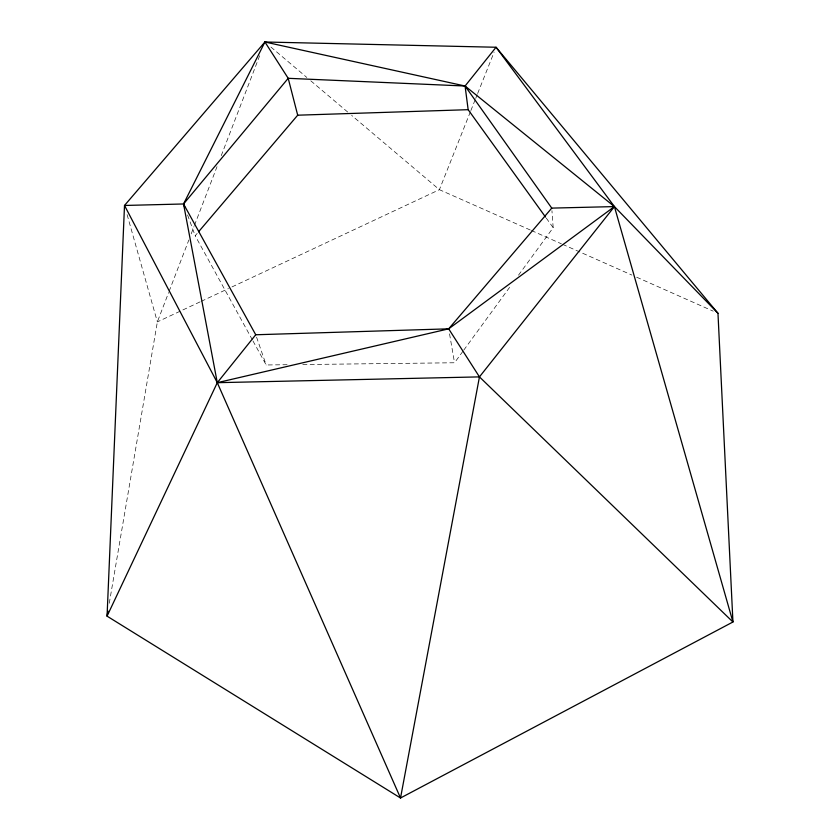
<?xml version="1.0" encoding="UTF-8"?>
<svg xmlns="http://www.w3.org/2000/svg" width="840" height="840" viewBox="0 0 840 840"><rect width="100%" height="100%" fill="white"/><g stroke="black" fill="none" stroke-linecap="round" stroke-linejoin="round"><path stroke-width="0.63" stroke-dasharray="4.2 3.15" d="M109.273 603.246L157.364 321.899L168.63 292.562M169.103 291.344L188.832 240.009M191.184 233.898L193.998 226.559M194.471 225.341L217.025 166.666M221.246 155.673L259.77 55.44M470.39 111.773L439.404 189.683L229.646 288.015M470.873 110.555L475.23 99.593M475.724 98.385L477.173 94.731M477.656 93.513L494.12 52.122M302.788 364.539L454.534 362.764L463.008 351.162M463.785 350.102L510.794 285.726M518.5 275.173L553.182 227.682L551.943 210.714M252.347 339.812L195.184 235.757L197.726 232.764M200.025 301.896L157.364 321.899L126.63 212.972M201.212 301.35L228.459 288.572M252.977 340.956L266.165 364.969L287.091 364.728M530.271 229.992L439.404 189.683L351.677 115.427M531.457 230.528L561.351 243.789M562.548 244.314L631.89 275.079M636.668 277.2L713.181 311.147M270.921 47.061L306.81 77.448M310.8 80.819L347.687 112.046M546.294 218.117L553.182 227.682M187.572 214.977L195.184 235.757M256.578 337.176L266.165 364.969M449.547 333.869L454.534 362.764"/><path stroke-width="1.26" d="M107.058 616.15L124.509 205.464L264.936 42L496.052 47.25L717.969 313.268L732.942 621.989L400.522 798L107.058 616.15L217.287 382.683L255.738 334.761L448.675 328.839L614.418 206.588L717.969 313.268M107.279 614.859L107.94 610.995M614.418 206.588L479.451 376.887L400.522 798L217.287 382.683L124.509 205.464L183.54 203.973L288.204 78.309L465.077 86.016L614.418 206.588L732.942 621.989L479.451 376.887L448.675 328.839L217.287 382.683L183.54 203.973L264.936 42L465.077 86.016L551.754 208.11L614.418 206.588L496.052 47.25L465.077 86.016L468.153 109.683L545.528 217.056M198.576 231.777L297.696 115.195L468.153 109.683M448.675 328.839L551.754 208.11M217.287 382.683L479.451 376.887M264.936 42L288.204 78.309L297.696 115.195M255.738 334.761L183.54 203.973L184.884 207.638"/></g></svg>
